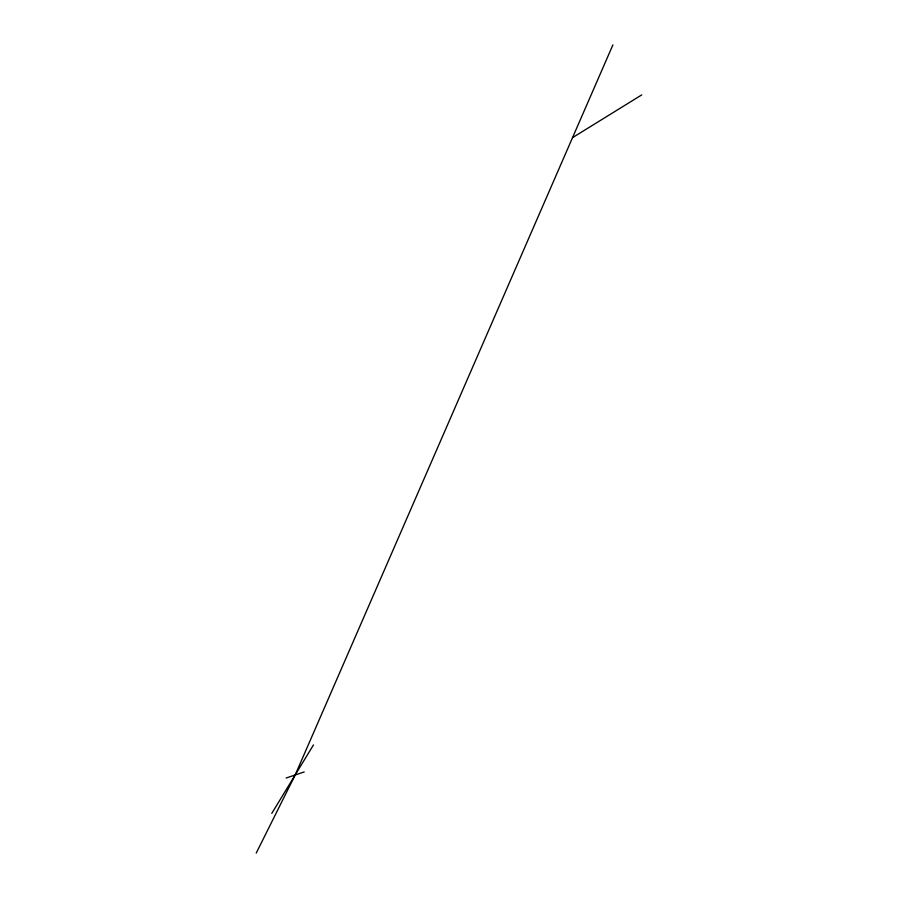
<?xml version="1.0" encoding="UTF-8"?>
<svg xmlns="http://www.w3.org/2000/svg" width="898" height="898" viewBox="0 0 898 898"><rect width="100%" height="100%" fill="white"/><g stroke="black" fill="none" stroke-linecap="round" stroke-linejoin="round"><path stroke-width="1.35" d="M612.896 44.9L295.173 774.985L256.222 853.1M271.78 813.397L313.469 744.925M572.531 137.652L641.778 94.874M286.136 778.016L304.197 771.943"/></g></svg>
